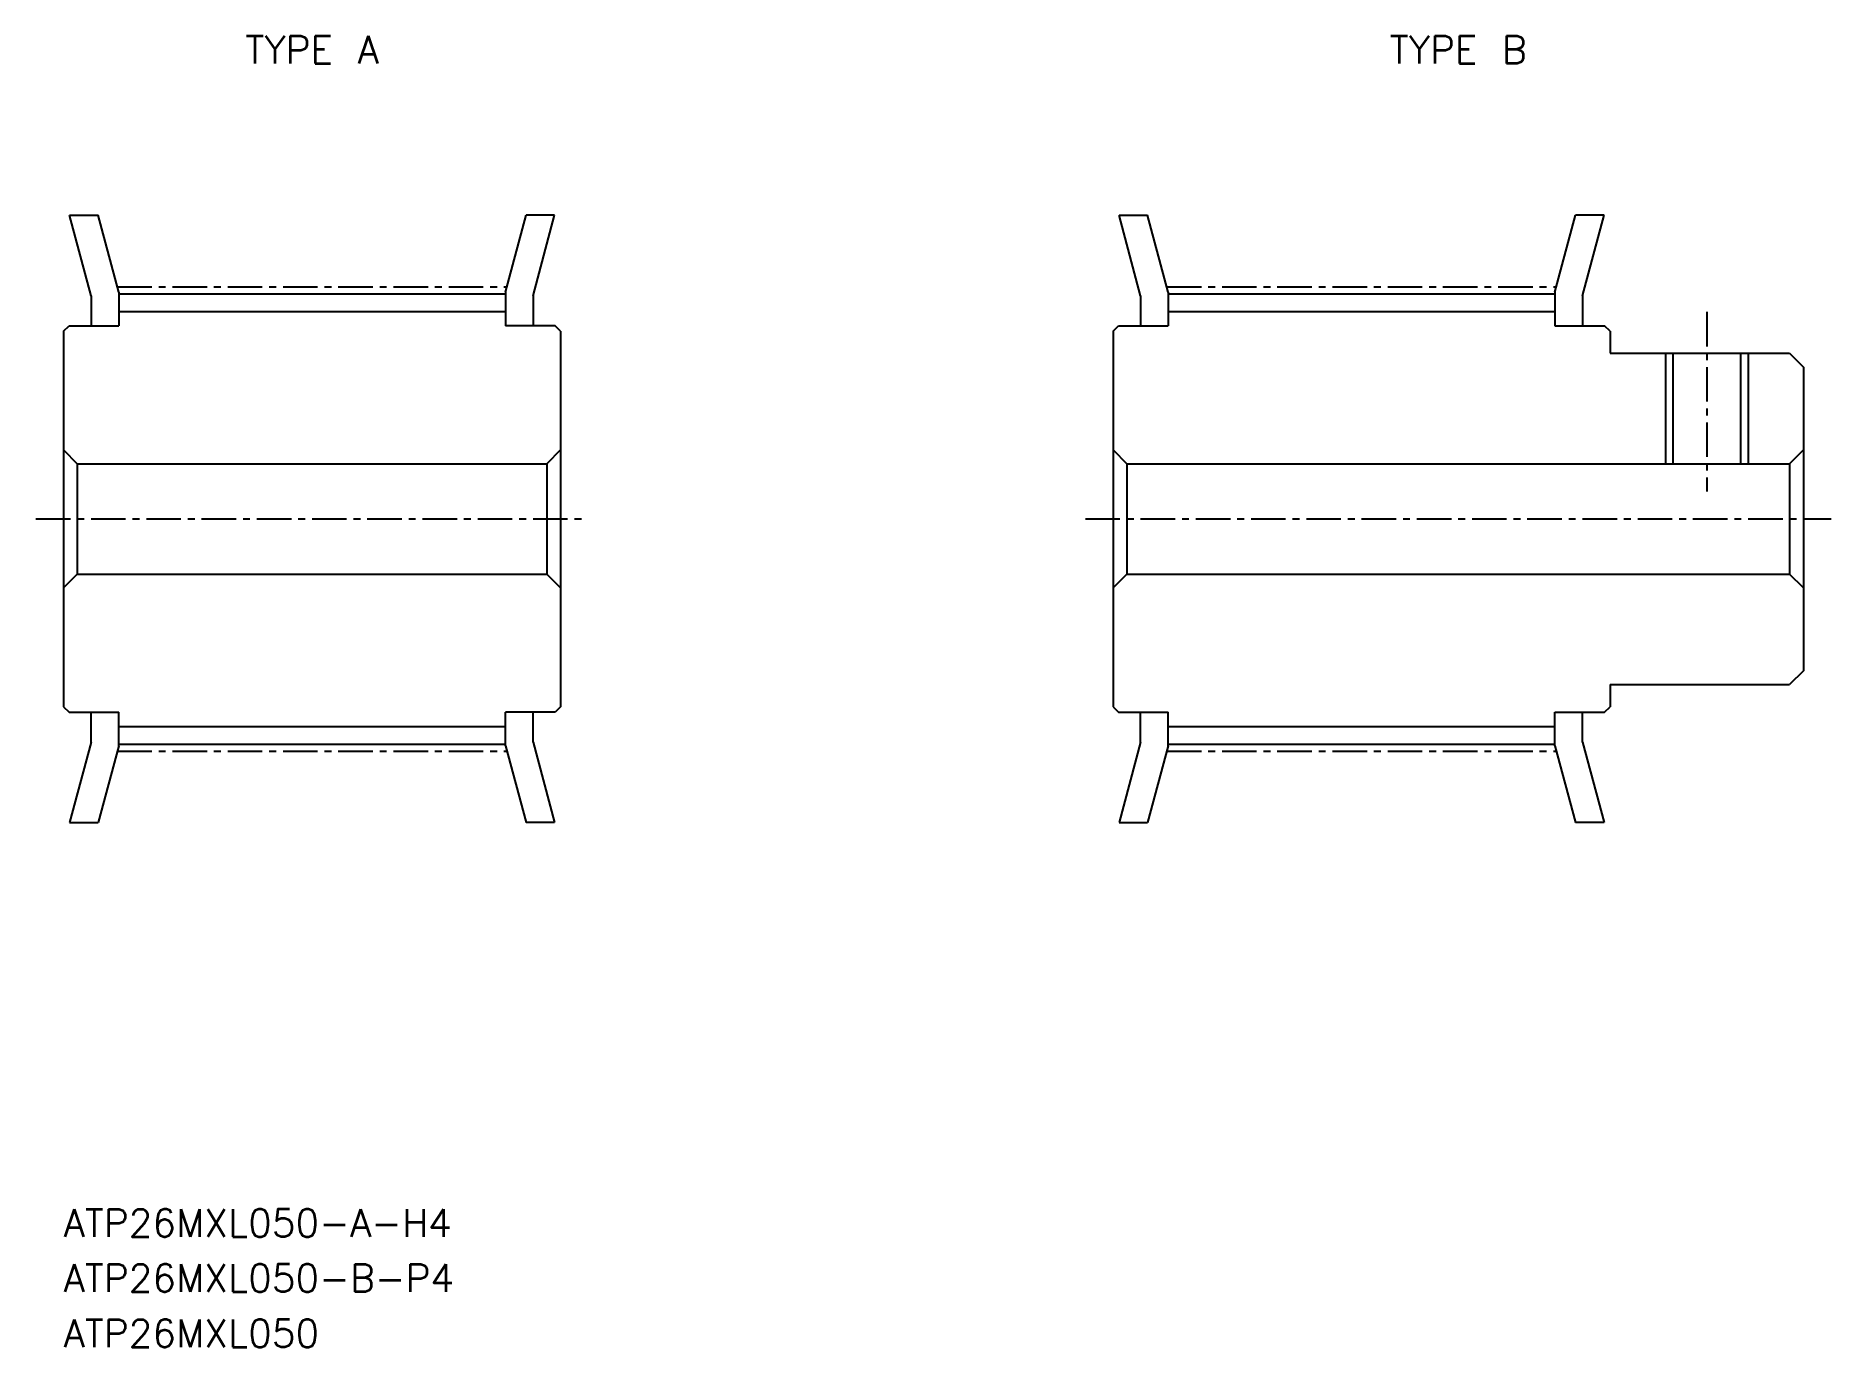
# Model space of a CAD drawing. Extents: x -209.7 to -144.7, y -16.7 to 30.8.
import ezdxf
from ezdxf.enums import TextEntityAlignment as Align

# ---------------------------------------------------------------- set-up
doc = ezdxf.new("R2010")
doc.units = 0
doc.linetypes.add('CENTER', pattern=[2, 1.25, -0.25, 0.25, -0.25])
doc.linetypes.add('DASHED', pattern=[19.05, 12.7, -6.35])
doc.layers.get('0').update_dxf_attribs({"linetype": 'CONTINUOUS'})
doc.layers.add('CENTER', color=1, linetype='CENTER')
doc.styles.add('MISUMI', font='txt.shx')

msp = doc.modelspace()

# ---------------------------------------------------------------- linework, layer by layer
at = {"color": 7, "linetype": 'CONTINUOUS'}
for p, q in [((-207.691, 21.387), (-208.472, 24.304)), ((-208.472, 24.304), (-207.437, 24.304)), ((-206.691, 21.519), (-207.437, 24.304)), ((-192.691, 21.519), (-191.944, 24.304)), ((-190.909, 24.304), (-191.944, 24.304)), ((-191.691, 21.387), (-190.909, 24.304)), ((-169.691, 21.387), (-170.472, 24.304)), ((-170.472, 24.304), (-169.437, 24.304)), ((-168.691, 21.519), (-169.437, 24.304)), ((-154.691, 21.519), (-153.944, 24.304)), ((-152.909, 24.304), (-153.944, 24.304)), ((-153.691, 21.387), (-152.909, 24.304)), ((-206.691, 21.519), (-206.691, 20.304)), ((-206.691, 21.459), (-192.691, 21.459)), ((-192.691, 21.519), (-192.691, 20.304)), ((-168.691, 21.519), (-168.691, 20.304)), ((-168.691, 21.459), (-154.691, 21.459)), ((-154.691, 21.519), (-154.691, 20.304)), ((-207.691, 21.387), (-207.691, 20.304)), ((-206.691, 20.819), (-192.691, 20.819)), ((-191.691, 21.387), (-191.691, 20.304)), ((-169.691, 21.387), (-169.691, 20.304)), ((-168.691, 20.819), (-154.691, 20.819)), ((-153.691, 21.387), (-153.691, 20.304)), ((-208.691, 20.104), (-208.491, 20.304)), ((-208.491, 20.304), (-206.691, 20.304)), ((-190.891, 20.304), (-192.691, 20.304)), ((-190.691, 20.104), (-190.891, 20.304)), ((-170.691, 20.104), (-170.491, 20.304)), ((-170.491, 20.304), (-168.691, 20.304)), ((-154.691, 20.304), (-152.891, 20.304)), ((-152.691, 20.104), (-152.891, 20.304)), ((-208.691, 20.104), (-208.691, 6.504)), ((-190.691, 20.104), (-190.691, 6.504)), ((-170.691, 20.104), (-170.691, 6.504)), ((-152.691, 20.104), (-152.691, 19.304)), ((-152.691, 19.304), (-146.191, 19.304)), ((-146.191, 19.304), (-145.691, 18.804)), ((-145.691, 18.804), (-145.691, 7.804)), ((-208.691, 15.954), (-208.691, 15.954)), ((-208.691, 15.804), (-208.191, 15.304)), ((-190.691, 15.804), (-191.191, 15.304)), ((-190.691, 15.954), (-190.691, 15.954)), ((-170.691, 15.954), (-170.691, 15.954)), ((-170.691, 15.804), (-170.191, 15.304)), ((-145.691, 15.804), (-146.191, 15.304)), ((-208.191, 15.304), (-191.191, 15.304)), ((-208.191, 15.304), (-208.191, 11.304)), ((-191.191, 15.304), (-191.191, 11.304)), ((-170.191, 15.304), (-146.191, 15.304)), ((-170.191, 15.304), (-170.191, 11.304)), ((-146.191, 15.304), (-146.191, 11.304)), ((-208.691, 13.304), (-208.691, 13.304)), ((-190.691, 13.304), (-190.691, 13.304)), ((-170.691, 13.304), (-170.691, 13.304)), ((-208.691, 10.804), (-208.191, 11.304)), ((-208.191, 11.304), (-191.191, 11.304)), ((-190.691, 10.804), (-191.191, 11.304)), ((-170.691, 10.804), (-170.191, 11.304)), ((-170.191, 11.304), (-146.191, 11.304)), ((-145.691, 10.804), (-146.191, 11.304)), ((-145.691, 7.804), (-146.191, 7.304)), ((-152.691, 7.304), (-146.191, 7.304)), ((-152.691, 7.304), (-152.691, 6.504)), ((-208.691, 6.504), (-208.491, 6.304)), ((-190.691, 6.504), (-190.891, 6.304)), ((-170.691, 6.504), (-170.491, 6.304)), ((-152.891, 6.304), (-152.691, 6.504)), ((-208.491, 6.304), (-206.691, 6.304)), ((-207.691, 5.22), (-207.691, 6.304)), ((-206.691, 5.089), (-206.691, 6.304)), ((-190.891, 6.304), (-192.691, 6.304)), ((-192.691, 5.089), (-192.691, 6.304)), ((-191.691, 5.22), (-191.691, 6.304)), ((-170.491, 6.304), (-168.691, 6.304)), ((-169.691, 5.22), (-169.691, 6.304)), ((-168.691, 5.089), (-168.691, 6.304)), ((-154.691, 6.304), (-152.891, 6.304)), ((-154.691, 5.089), (-154.691, 6.304)), ((-153.691, 5.22), (-153.691, 6.304)), ((-207.691, 5.22), (-208.472, 2.304)), ((-206.691, 5.789), (-192.691, 5.789)), ((-191.691, 5.22), (-190.909, 2.304)), ((-169.691, 5.22), (-170.472, 2.304)), ((-168.691, 5.789), (-154.691, 5.789)), ((-153.691, 5.22), (-152.909, 2.304)), ((-206.691, 5.089), (-207.437, 2.304)), ((-206.691, 5.149), (-192.691, 5.149)), ((-192.691, 5.089), (-191.944, 2.304)), ((-168.691, 5.089), (-169.437, 2.304)), ((-168.691, 5.149), (-154.691, 5.149)), ((-154.691, 5.089), (-153.944, 2.304)), ((-208.472, 2.304), (-207.437, 2.304)), ((-190.909, 2.304), (-191.944, 2.304)), ((-170.472, 2.304), (-169.437, 2.304)), ((-152.909, 2.304), (-153.944, 2.304))]:
    msp.add_line(p, q, dxfattribs=at)
at = {"color": 3, "linetype": 'DASHED'}
for p, q in [((-150.691, 19.304), (-150.691, 15.304)), ((-150.416, 19.304), (-150.416, 15.304)), ((-147.966, 19.304), (-147.966, 15.304)), ((-147.691, 19.304), (-147.691, 15.304))]:
    msp.add_line(p, q, dxfattribs=at)
at = {"layer": 'CENTER', "color": 1, "linetype": 'CENTER'}
for p, q in [((-206.743, 21.714), (-192.638, 21.714)), ((-168.743, 21.714), (-154.638, 21.714)), ((-149.191, 20.804), (-149.191, 14.304)), ((-209.691, 13.304), (-189.691, 13.304)), ((-171.691, 13.304), (-144.691, 13.304)), ((-206.743, 4.894), (-192.638, 4.894)), ((-168.743, 4.894), (-154.638, 4.894))]:
    msp.add_line(p, q, dxfattribs=at)

# ---------------------------------------------------------------- texts
at = {"color": 7, "linetype": 'CONTINUOUS', "style": 'MISUMI'}
for s, p in [('TYPE A', (-199.691, 30.304)), ('TYPE B', (-158.191, 30.304))]:
    msp.add_text(s, height=1, dxfattribs=at).set_placement(p, align=Align.MIDDLE_CENTER)
for s, p in [('ATP26MXL050-A-H4', (-208.691, -12.696)), ('ATP26MXL050-B-P4', (-208.691, -14.696)), ('ATP26MXL050', (-208.691, -16.696))]:
    msp.add_text(s, height=1, dxfattribs=at).set_placement(p)

doc.saveas('drawing.dxf')
